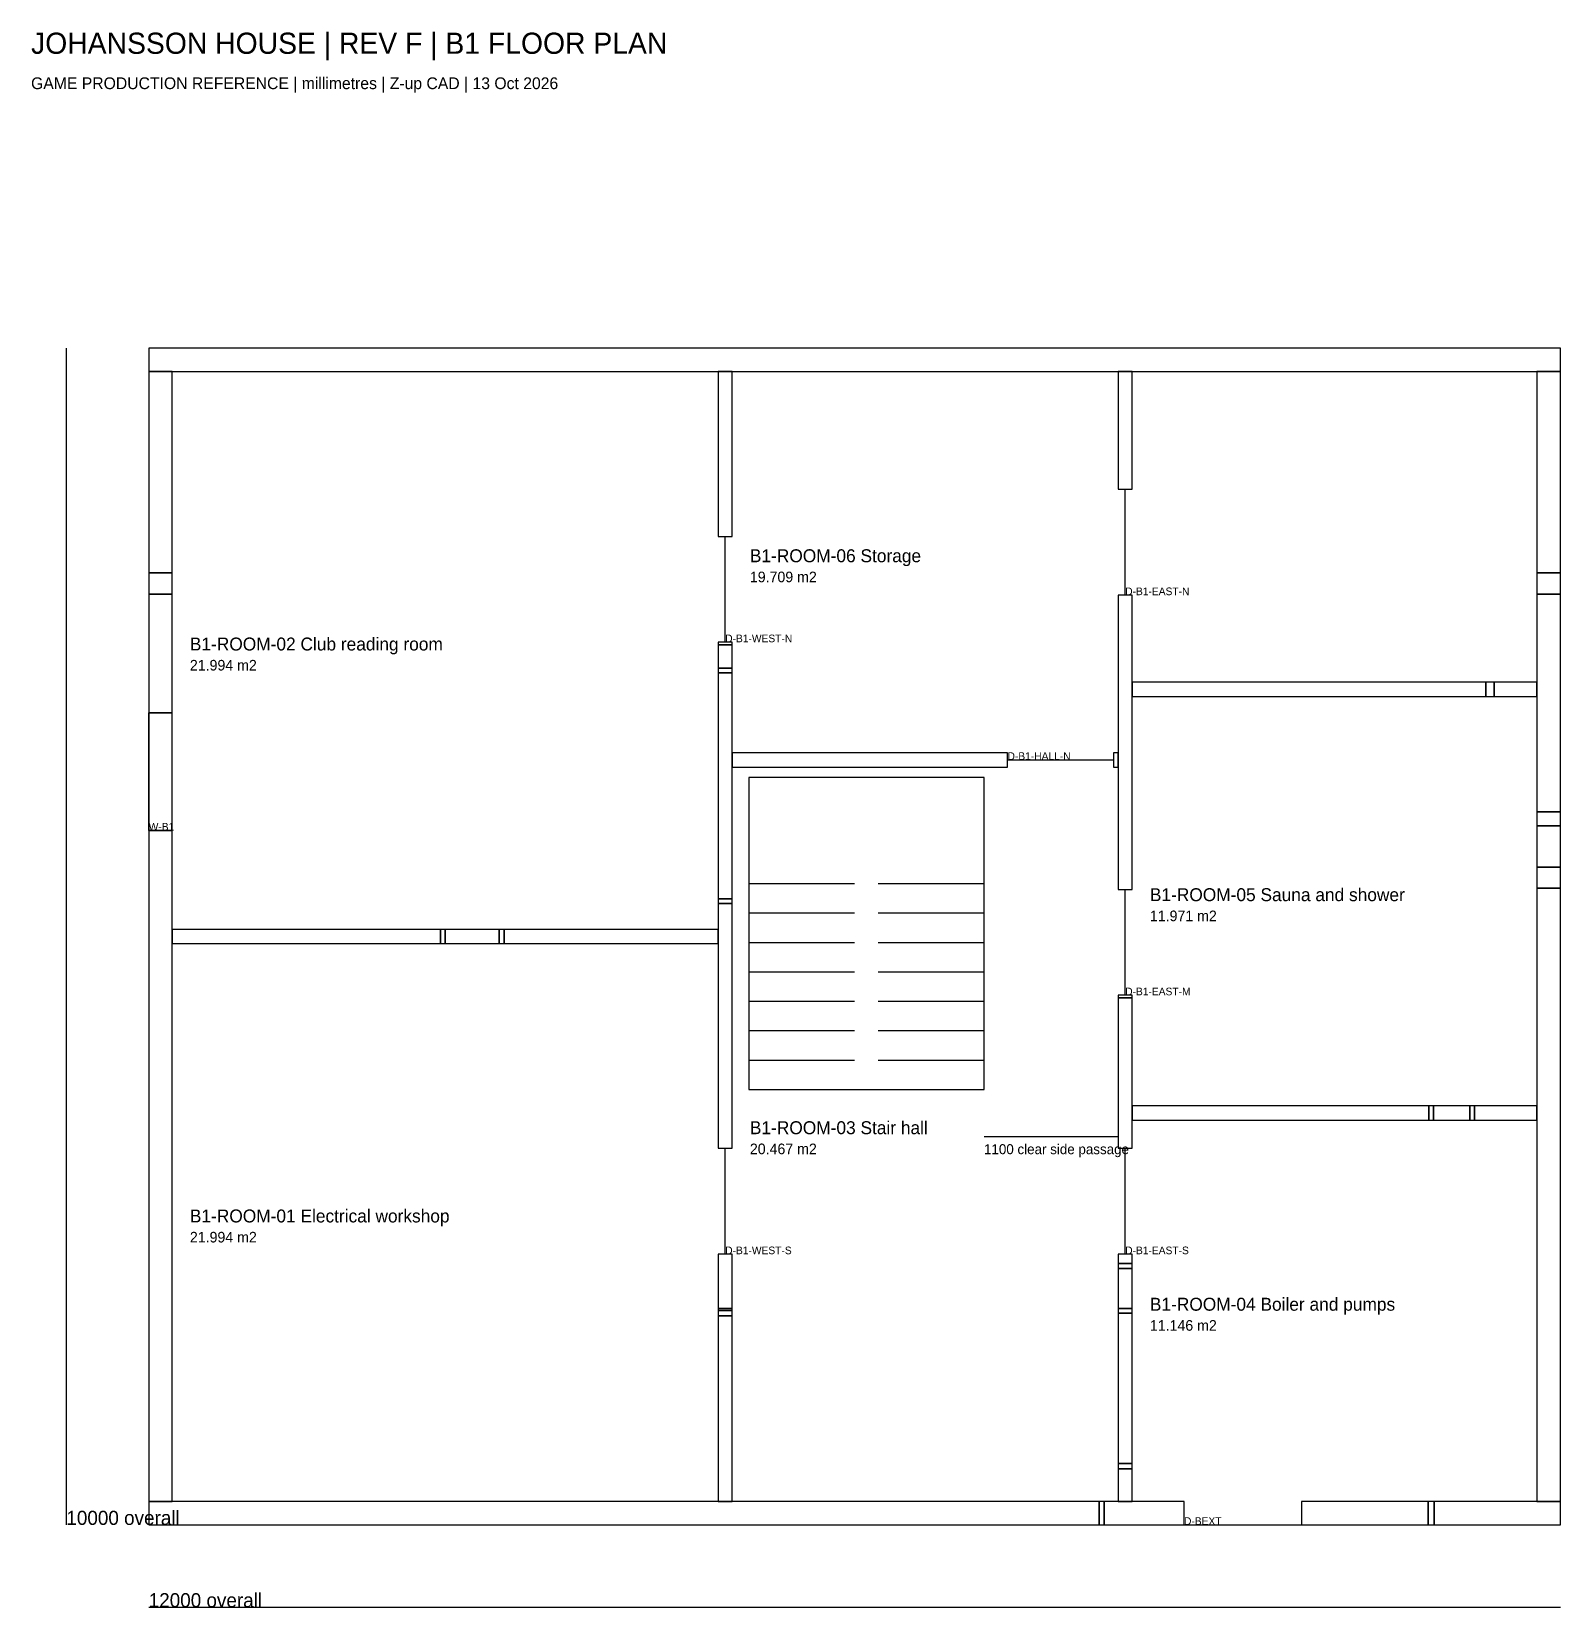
# Model space of a CAD drawing. Header units: millimetres. Extents: x -996 to 12000, y -702 to 12690.
import ezdxf

# ---------------------------------------------------------------- set-up
doc = ezdxf.new("R2010")
doc.units = ezdxf.units.MM

msp = doc.modelspace()

# ---------------------------------------------------------------- linework, layer by layer
at = {"layer": 'A-DIM'}
for p, q in [((-700, 0), (-700, 10000)), ((7100, 3300), (8240, 3300)), ((0, -700), (12000, -700))]:
    msp.add_line(p, q, dxfattribs=at)
at = {"layer": 'A-OPENING'}
for p, q in [((8300, 7900), (8300, 8800)), ((4900, 7500), (4900, 8400)), ((0, 5900), (0, 6900)), ((7300, 6500), (8200, 6500)), ((8300, 4500), (8300, 5400)), ((4900, 2300), (4900, 3200)), ((8300, 2300), (8300, 3200)), ((8800, 0), (9800, 0))]:
    msp.add_line(p, q, dxfattribs=at)
at = {"layer": 'A-STAIR'}
for p, q in [((5100, 5450), (6000, 5450)), ((6200, 5450), (7100, 5450)), ((5100, 5200), (6000, 5200)), ((6200, 5200), (7100, 5200)), ((5100, 4950), (6000, 4950)), ((6200, 4950), (7100, 4950)), ((5100, 4700), (6000, 4700)), ((6200, 4700), (7100, 4700)), ((5100, 4450), (6000, 4450)), ((6200, 4450), (7100, 4450)), ((5100, 4200), (6000, 4200)), ((6200, 4200), (7100, 4200)), ((5100, 3950), (6000, 3950)), ((6200, 3950), (7100, 3950)), ((5100, 3700), (6000, 3700)), ((6200, 3700), (7100, 3700))]:
    msp.add_line(p, q, dxfattribs=at)
msp.add_lwpolyline([(5100, 3700), (7100, 3700), (7100, 6350), (5100, 6350)], close=True, dxfattribs=at)
at = {"layer": 'A-WALL'}
for points in [[(0, 9800), (12000, 9800), (12000, 10000), (0, 10000)], [(0, 8090), (200, 8090), (200, 9800), (0, 9800)], [(4840, 8400), (4960, 8400), (4960, 9800), (4840, 9800)], [(8240, 8800), (8360, 8800), (8360, 9800), (8240, 9800)], [(11800, 8090), (12000, 8090), (12000, 9800), (11800, 9800)], [(0, 7910), (200, 7910), (200, 8090), (0, 8090)], [(11800, 7910), (12000, 7910), (12000, 8090), (11800, 8090)], [(0, 6900), (200, 6900), (200, 7910), (0, 7910)], [(11800, 6060), (12000, 6060), (12000, 7910), (11800, 7910)], [(8240, 5400), (8360, 5400), (8360, 7900), (8240, 7900)], [(4840, 7477.5), (4960, 7477.5), (4960, 7500), (4840, 7500)], [(4840, 7280), (4960, 7280), (4960, 7477.5), (4840, 7477.5)], [(4840, 7240), (4960, 7240), (4960, 7280), (4840, 7280)], [(4840, 5320), (4960, 5320), (4960, 7240), (4840, 7240)], [(8360, 7040), (11365, 7040), (11365, 7160), (8360, 7160)], [(11365, 7040), (11435, 7040), (11435, 7160), (11365, 7160)], [(11435, 7040), (11800, 7040), (11800, 7160), (11435, 7160)], [(0, 5900), (200, 5900), (200, 6900), (0, 6900)], [(4960, 6440), (7300, 6440), (7300, 6560), (4960, 6560)], [(8200, 6440), (8240, 6440), (8240, 6560), (8200, 6560)], [(11800, 5940), (12000, 5940), (12000, 6060), (11800, 6060)], [(0, 200), (200, 200), (200, 5900), (0, 5900)], [(11800, 5590), (12000, 5590), (12000, 5940), (11800, 5940)], [(11800, 5410), (12000, 5410), (12000, 5590), (11800, 5590)], [(11800, 200), (12000, 200), (12000, 5410), (11800, 5410)], [(4840, 5280), (4960, 5280), (4960, 5320), (4840, 5320)], [(4840, 3200), (4960, 3200), (4960, 5280), (4840, 5280)], [(200, 4940), (2480, 4940), (2480, 5060), (200, 5060)], [(2480, 4940), (2520, 4940), (2520, 5060), (2480, 5060)], [(2520, 4940), (2980, 4940), (2980, 5060), (2520, 5060)], [(2980, 4940), (3020, 4940), (3020, 5060), (2980, 5060)], [(3020, 4940), (4840, 4940), (4840, 5060), (3020, 5060)], [(8240, 4477.5), (8360, 4477.5), (8360, 4500), (8240, 4500)], [(8240, 3200), (8360, 3200), (8360, 4477.5), (8240, 4477.5)], [(8360, 3440), (10880, 3440), (10880, 3560), (8360, 3560)], [(10880, 3440), (10920, 3440), (10920, 3560), (10880, 3560)], [(10920, 3440), (11230, 3440), (11230, 3560), (10920, 3560)], [(11230, 3440), (11270, 3440), (11270, 3560), (11230, 3560)], [(11270, 3440), (11800, 3440), (11800, 3560), (11270, 3560)], [(4840, 1840), (4960, 1840), (4960, 2300), (4840, 2300)], [(8240, 2222.5), (8360, 2222.5), (8360, 2300), (8240, 2300)], [(8240, 2177.5), (8360, 2177.5), (8360, 2222.5), (8240, 2222.5)], [(8240, 1840), (8360, 1840), (8360, 2177.5), (8240, 2177.5)], [(4840, 1822.5), (4960, 1822.5), (4960, 1840), (4840, 1840)], [(4840, 1777.5), (4960, 1777.5), (4960, 1822.5), (4840, 1822.5)], [(4840, 200), (4960, 200), (4960, 1777.5), (4840, 1777.5)], [(8240, 1800), (8360, 1800), (8360, 1840), (8240, 1840)], [(8240, 522.5), (8360, 522.5), (8360, 1800), (8240, 1800)], [(8240, 477.5), (8360, 477.5), (8360, 522.5), (8240, 522.5)], [(8240, 200), (8360, 200), (8360, 477.5), (8240, 477.5)], [(0, 0), (8077.5, 0), (8077.5, 200), (0, 200)], [(8077.5, 0), (8122.5, 0), (8122.5, 200), (8077.5, 200)], [(8122.5, 0), (8800, 0), (8800, 200), (8122.5, 200)], [(9800, 0), (10874, 0), (10874, 200), (9800, 200)], [(10874, 0), (10926, 0), (10926, 200), (10874, 200)], [(10926, 0), (12000, 0), (12000, 200), (10926, 200)]]:
    msp.add_lwpolyline(points, close=True, dxfattribs=at)

# ---------------------------------------------------------------- texts
at = {"layer": 'A-DIM'}
for s, height, p in [('1100 clear side passage', 85, (7100, 3150)), ('10000 overall', 120, (-700, 0)), ('12000 overall', 120, (0, -700))]:
    msp.add_text(s, height=height, dxfattribs=at).set_placement(p)
at = {"layer": 'A-ROOM'}
for s, height, p in [('B1-ROOM-06 Storage', 110, (5110, 8180)), ('19.709 m2', 90, (5110, 8010)), ('B1-ROOM-02 Club reading room', 110, (350, 7430)), ('21.994 m2', 90, (350, 7260)), ('B1-ROOM-05 Sauna and shower', 110, (8510, 5300)), ('11.971 m2', 90, (8510, 5130)), ('B1-ROOM-03 Stair hall', 110, (5110, 3320)), ('20.467 m2', 90, (5110, 3150)), ('B1-ROOM-01 Electrical workshop', 110, (350, 2570)), ('21.994 m2', 90, (350, 2400)), ('B1-ROOM-04 Boiler and pumps', 110, (8510, 1820)), ('11.146 m2', 90, (8510, 1650))]:
    msp.add_text(s, height=height, dxfattribs=at).set_placement(p)
at = {"layer": 'A-TAGS'}
for s, p in [('D-B1-EAST-N', (8300, 7900)), ('D-B1-WEST-N', (4900, 7500)), ('D-B1-HALL-N', (7300, 6500)), ('W-B1', (0, 5900)), ('D-B1-EAST-M', (8300, 4500)), ('D-B1-WEST-S', (4900, 2300)), ('D-B1-EAST-S', (8300, 2300)), ('D-BEXT', (8800, 0))]:
    msp.add_text(s, height=65, dxfattribs=at).set_placement(p)
at = {"layer": 'TITLE'}
for s, height, p in [('JOHANSSON HOUSE | REV F | B1 FLOOR PLAN', 180, (-1000, 12500)), ('GAME PRODUCTION REFERENCE | millimetres | Z-up CAD | 13 Oct 2026', 100, (-1000, 12200))]:
    msp.add_text(s, height=height, dxfattribs=at).set_placement(p)

doc.saveas('drawing.dxf')
